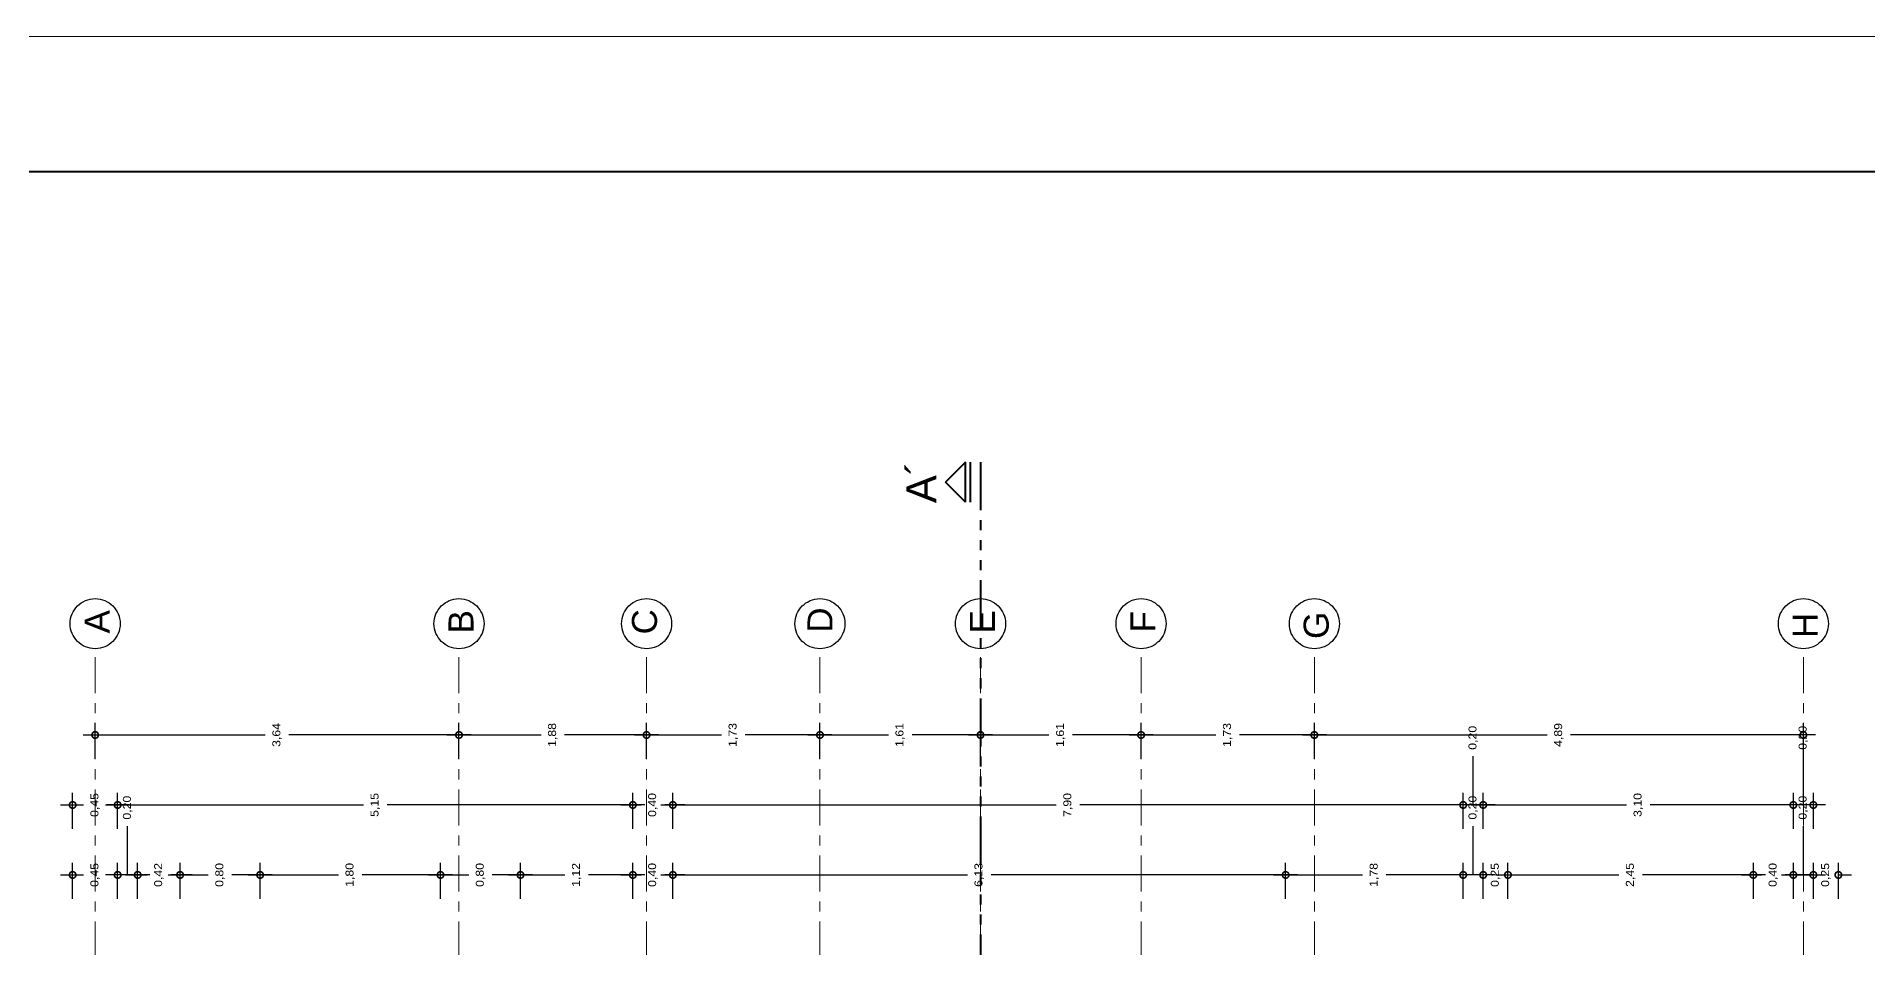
# Model space of a CAD drawing. Header units: millimetres. Extents: x -1459 to -1413, y -119 to 301.
# Drawn here: x -1448.59 to -1430.29, y -63.38 to -54.29 of the extents above; entities that cross this region are included whole.
import ezdxf

# ---------------------------------------------------------------- set-up
doc = ezdxf.new("R2010")
doc.units = ezdxf.units.MM
doc.linetypes.add('ACAD_ISO06W100', pattern=[36, 24, -3, 0, -3, 0, -3, 0, -3])
doc.linetypes.add('ACAD_ISO10W100', pattern=[18, 12, -3, 0, -3])
doc.layers.get('0').update_dxf_attribs({"lineweight": 0})
doc.layers.get('Defpoints').update_dxf_attribs({"lineweight": 5})
for name, color, linetype, lineweight in [('CORTE PLUMA 5', 5, 'Continuous', 40), ('COTAS', 190, 'Continuous', 9), ('EJES', 2, 'ACAD_ISO10W100', 13), ('ROTULO', 7, 'Continuous', 5)]:
    doc.layers.add(name, color=color, linetype=linetype, lineweight=lineweight)
doc.styles.add('ARIAL DERECHO', font='arial.ttf', dxfattribs={"width": 1.1})
doc.styles.add('arial normal', font='arial.ttf', dxfattribs={"height": 0.25})
doc.dimstyles.new('COTAS 50 OK', dxfattribs={"dimtxt": 0.08, "dimasz": 0.13, "dimexe": 0.12, "dimexo": 0.2, "dimgap": 0.07, "dimtad": 0, "dimtih": 1, "dimtoh": 1, "dimzin": 0, "dimtxsty": 'ARIAL DERECHO', "dimblk": 'DOTSMALL', "dimcen": 0.15, "dimdle": 0.12, "dimadec": 0, "dimazin": 0, "dimtfac": 1, "dimtmove": 1, "dimatfit": 3, "dimfxl": 1, "dimtzin": 0, "dimarcsym": 0})

# ---------------------------------------------------------------- blocks, each defined once
blk = doc.blocks.new('_DotSmall')
at = {"color": 0, "linetype": 'ByBlock', "const_width": 0.5}
blk.add_lwpolyline([(-0.0625, 0, 1), (0.0625, 0, 1)], format="xyb", close=True, dxfattribs=at)
blk = doc.blocks.new('*D15')
at = {"layer": 'COTAS', "color": 0, "lineweight": -2}
for p, q in [((-1448.228, -62.9), (-1448.228, -62.54)), ((-1447.778, -62.9), (-1447.778, -62.54)), ((-1448.348, -62.66), (-1448.121, -62.66)), ((-1447.658, -62.66), (-1447.885, -62.66))]:
    blk.add_line(p, q, dxfattribs=at)
at = {"layer": 'Defpoints', "color": 0}
for p in [(-1447.778, -62.66), (-1448.228, -63.1), (-1447.778, -63.1)]:
    blk.add_point(p, dxfattribs=at)
at = {"layer": 'COTAS', "color": 0, "lineweight": -2, "xscale": 0.13, "yscale": 0.13, "zscale": 0.13, "rotation": 180}
blk.add_blockref('_DotSmall', (-1448.228, -62.66), dxfattribs=at)
at = {"layer": 'COTAS', "color": 0, "lineweight": -2, "xscale": 0.13, "yscale": 0.13, "zscale": 0.13}
blk.add_blockref('_DotSmall', (-1447.778, -62.66), dxfattribs=at)
at = {"layer": 'COTAS', "color": 0, "insert": (-1448.003, -62.66), "char_height": 0.08, "attachment_point": 5, "rotation": 90, "style": 'ARIAL DERECHO'}
blk.add_mtext('0,45', dxfattribs=at)
blk = doc.blocks.new('*D16')
at = {"layer": 'COTAS', "color": 0, "lineweight": -2}
for p, q in [((-1447.678, -62.313), (-1447.678, -62.173)), ((-1447.678, -62.66), (-1447.678, -62.313)), ((-1447.778, -62.9), (-1447.778, -62.54)), ((-1447.578, -62.9), (-1447.578, -62.54)), ((-1447.458, -62.66), (-1447.898, -62.66))]:
    blk.add_line(p, q, dxfattribs=at)
at = {"layer": 'Defpoints', "color": 0}
for p in [(-1447.778, -62.66), (-1447.778, -63.1), (-1447.578, -63.1)]:
    blk.add_point(p, dxfattribs=at)
at = {"layer": 'COTAS', "color": 0, "lineweight": -2, "xscale": 0.13, "yscale": 0.13, "zscale": 0.13, "rotation": 180}
blk.add_blockref('_DotSmall', (-1447.778, -62.66), dxfattribs=at)
at = {"layer": 'COTAS', "color": 0, "lineweight": -2, "xscale": 0.13, "yscale": 0.13, "zscale": 0.13}
blk.add_blockref('_DotSmall', (-1447.578, -62.66), dxfattribs=at)
at = {"layer": 'COTAS', "color": 0, "insert": (-1447.678, -61.988), "char_height": 0.08, "attachment_point": 5, "rotation": 90, "style": 'ARIAL DERECHO'}
blk.add_mtext('0,20', dxfattribs=at)
blk = doc.blocks.new('*D17')
at = {"layer": 'COTAS', "color": 0, "lineweight": -2}
for p, q in [((-1447.578, -62.9), (-1447.578, -62.54)), ((-1447.154, -62.9), (-1447.154, -62.54)), ((-1447.698, -62.66), (-1447.484, -62.66)), ((-1447.034, -62.66), (-1447.248, -62.66))]:
    blk.add_line(p, q, dxfattribs=at)
at = {"layer": 'Defpoints', "color": 0}
for p in [(-1447.578, -62.66), (-1447.578, -63.1), (-1447.154, -63.1)]:
    blk.add_point(p, dxfattribs=at)
at = {"layer": 'COTAS', "color": 0, "lineweight": -2, "xscale": 0.13, "yscale": 0.13, "zscale": 0.13, "rotation": 180}
blk.add_blockref('_DotSmall', (-1447.578, -62.66), dxfattribs=at)
at = {"layer": 'COTAS', "color": 0, "lineweight": -2, "xscale": 0.13, "yscale": 0.13, "zscale": 0.13}
blk.add_blockref('_DotSmall', (-1447.154, -62.66), dxfattribs=at)
at = {"layer": 'COTAS', "color": 0, "insert": (-1447.366, -62.66), "char_height": 0.08, "attachment_point": 5, "rotation": 90, "style": 'ARIAL DERECHO'}
blk.add_mtext('0,42', dxfattribs=at)
blk = doc.blocks.new('*D18')
at = {"layer": 'COTAS', "color": 0, "lineweight": -2}
for p, q in [((-1447.154, -62.9), (-1447.154, -62.54)), ((-1446.354, -62.9), (-1446.354, -62.54)), ((-1447.274, -62.66), (-1446.872, -62.66)), ((-1446.234, -62.66), (-1446.636, -62.66))]:
    blk.add_line(p, q, dxfattribs=at)
at = {"layer": 'Defpoints', "color": 0}
for p in [(-1447.154, -62.66), (-1447.154, -63.1), (-1446.354, -63.1)]:
    blk.add_point(p, dxfattribs=at)
at = {"layer": 'COTAS', "color": 0, "lineweight": -2, "xscale": 0.13, "yscale": 0.13, "zscale": 0.13, "rotation": 180}
blk.add_blockref('_DotSmall', (-1447.154, -62.66), dxfattribs=at)
at = {"layer": 'COTAS', "color": 0, "lineweight": -2, "xscale": 0.13, "yscale": 0.13, "zscale": 0.13}
blk.add_blockref('_DotSmall', (-1446.354, -62.66), dxfattribs=at)
at = {"layer": 'COTAS', "color": 0, "insert": (-1446.754, -62.66), "char_height": 0.08, "attachment_point": 5, "rotation": 90, "style": 'ARIAL DERECHO'}
blk.add_mtext('0,80', dxfattribs=at)
blk = doc.blocks.new('*D19')
at = {"layer": 'COTAS', "color": 0, "lineweight": -2}
for p, q in [((-1446.354, -62.9), (-1446.354, -62.54)), ((-1444.551, -62.9), (-1444.551, -62.54)), ((-1446.474, -62.66), (-1445.571, -62.66)), ((-1444.431, -62.66), (-1445.335, -62.66))]:
    blk.add_line(p, q, dxfattribs=at)
at = {"layer": 'Defpoints', "color": 0}
for p in [(-1446.354, -62.66), (-1446.354, -63.1), (-1444.551, -63.1)]:
    blk.add_point(p, dxfattribs=at)
at = {"layer": 'COTAS', "color": 0, "lineweight": -2, "xscale": 0.13, "yscale": 0.13, "zscale": 0.13, "rotation": 180}
blk.add_blockref('_DotSmall', (-1446.354, -62.66), dxfattribs=at)
at = {"layer": 'COTAS', "color": 0, "lineweight": -2, "xscale": 0.13, "yscale": 0.13, "zscale": 0.13}
blk.add_blockref('_DotSmall', (-1444.551, -62.66), dxfattribs=at)
at = {"layer": 'COTAS', "color": 0, "insert": (-1445.453, -62.66), "char_height": 0.08, "attachment_point": 5, "rotation": 90, "style": 'ARIAL DERECHO'}
blk.add_mtext('1,80', dxfattribs=at)
blk = doc.blocks.new('*D20')
at = {"layer": 'COTAS', "color": 0, "lineweight": -2}
for p, q in [((-1444.551, -62.9), (-1444.551, -62.54)), ((-1443.751, -62.9), (-1443.751, -62.54)), ((-1444.671, -62.66), (-1444.269, -62.66)), ((-1443.631, -62.66), (-1444.033, -62.66))]:
    blk.add_line(p, q, dxfattribs=at)
at = {"layer": 'Defpoints', "color": 0}
for p in [(-1444.551, -62.66), (-1444.551, -63.1), (-1443.751, -63.1)]:
    blk.add_point(p, dxfattribs=at)
at = {"layer": 'COTAS', "color": 0, "lineweight": -2, "xscale": 0.13, "yscale": 0.13, "zscale": 0.13, "rotation": 180}
blk.add_blockref('_DotSmall', (-1444.551, -62.66), dxfattribs=at)
at = {"layer": 'COTAS', "color": 0, "lineweight": -2, "xscale": 0.13, "yscale": 0.13, "zscale": 0.13}
blk.add_blockref('_DotSmall', (-1443.751, -62.66), dxfattribs=at)
at = {"layer": 'COTAS', "color": 0, "insert": (-1444.151, -62.66), "char_height": 0.08, "attachment_point": 5, "rotation": 90, "style": 'ARIAL DERECHO'}
blk.add_mtext('0,80', dxfattribs=at)
blk = doc.blocks.new('*D21')
at = {"layer": 'COTAS', "color": 0, "lineweight": -2}
for p, q in [((-1442.628, -62.9), (-1442.628, -62.54)), ((-1442.228, -62.9), (-1442.228, -62.54)), ((-1442.748, -62.66), (-1442.546, -62.66)), ((-1442.108, -62.66), (-1442.31, -62.66))]:
    blk.add_line(p, q, dxfattribs=at)
at = {"layer": 'Defpoints', "color": 0}
for p in [(-1442.228, -62.66), (-1442.628, -63.1), (-1442.228, -63.1)]:
    blk.add_point(p, dxfattribs=at)
at = {"layer": 'COTAS', "color": 0, "lineweight": -2, "xscale": 0.13, "yscale": 0.13, "zscale": 0.13, "rotation": 180}
blk.add_blockref('_DotSmall', (-1442.628, -62.66), dxfattribs=at)
at = {"layer": 'COTAS', "color": 0, "lineweight": -2, "xscale": 0.13, "yscale": 0.13, "zscale": 0.13}
blk.add_blockref('_DotSmall', (-1442.228, -62.66), dxfattribs=at)
at = {"layer": 'COTAS', "color": 0, "insert": (-1442.428, -62.66), "char_height": 0.08, "attachment_point": 5, "rotation": 90, "style": 'ARIAL DERECHO'}
blk.add_mtext('0,40', dxfattribs=at)
blk = doc.blocks.new('*D22')
at = {"layer": 'COTAS', "color": 0, "lineweight": -2}
for p, q in [((-1442.228, -62.9), (-1442.228, -62.54)), ((-1436.103, -62.9), (-1436.103, -62.54)), ((-1442.348, -62.66), (-1439.284, -62.66)), ((-1435.983, -62.66), (-1439.048, -62.66))]:
    blk.add_line(p, q, dxfattribs=at)
at = {"layer": 'Defpoints', "color": 0}
for p in [(-1442.228, -62.66), (-1442.228, -63.1), (-1436.103, -63.1)]:
    blk.add_point(p, dxfattribs=at)
at = {"layer": 'COTAS', "color": 0, "lineweight": -2, "xscale": 0.13, "yscale": 0.13, "zscale": 0.13, "rotation": 180}
blk.add_blockref('_DotSmall', (-1442.228, -62.66), dxfattribs=at)
at = {"layer": 'COTAS', "color": 0, "lineweight": -2, "xscale": 0.13, "yscale": 0.13, "zscale": 0.13}
blk.add_blockref('_DotSmall', (-1436.103, -62.66), dxfattribs=at)
at = {"layer": 'COTAS', "color": 0, "insert": (-1439.166, -62.66), "char_height": 0.08, "attachment_point": 5, "rotation": 90, "style": 'ARIAL DERECHO'}
blk.add_mtext('6,13', dxfattribs=at)
blk = doc.blocks.new('*D23')
at = {"layer": 'COTAS', "color": 0, "lineweight": -2}
for p, q in [((-1443.751, -62.9), (-1443.751, -62.54)), ((-1442.628, -62.9), (-1442.628, -62.54)), ((-1443.871, -62.66), (-1443.307, -62.66)), ((-1442.508, -62.66), (-1443.071, -62.66))]:
    blk.add_line(p, q, dxfattribs=at)
at = {"layer": 'Defpoints', "color": 0}
for p in [(-1443.751, -62.66), (-1443.751, -63.1), (-1442.628, -63.1)]:
    blk.add_point(p, dxfattribs=at)
at = {"layer": 'COTAS', "color": 0, "lineweight": -2, "xscale": 0.13, "yscale": 0.13, "zscale": 0.13, "rotation": 180}
blk.add_blockref('_DotSmall', (-1443.751, -62.66), dxfattribs=at)
at = {"layer": 'COTAS', "color": 0, "lineweight": -2, "xscale": 0.13, "yscale": 0.13, "zscale": 0.13}
blk.add_blockref('_DotSmall', (-1442.628, -62.66), dxfattribs=at)
at = {"layer": 'COTAS', "color": 0, "insert": (-1443.189, -62.66), "char_height": 0.08, "attachment_point": 5, "rotation": 90, "style": 'ARIAL DERECHO'}
blk.add_mtext('1,12', dxfattribs=at)
blk = doc.blocks.new('*D24')
at = {"layer": 'COTAS', "color": 0, "lineweight": -2}
for p, q in [((-1434.228, -62.313), (-1434.228, -62.173)), ((-1434.228, -62.66), (-1434.228, -62.313)), ((-1434.328, -62.9), (-1434.328, -62.54)), ((-1434.128, -62.9), (-1434.128, -62.54)), ((-1434.008, -62.66), (-1434.448, -62.66))]:
    blk.add_line(p, q, dxfattribs=at)
at = {"layer": 'Defpoints', "color": 0}
for p in [(-1434.328, -62.66), (-1434.328, -63.1), (-1434.128, -63.1)]:
    blk.add_point(p, dxfattribs=at)
at = {"layer": 'COTAS', "color": 0, "lineweight": -2, "xscale": 0.13, "yscale": 0.13, "zscale": 0.13, "rotation": 180}
blk.add_blockref('_DotSmall', (-1434.328, -62.66), dxfattribs=at)
at = {"layer": 'COTAS', "color": 0, "lineweight": -2, "xscale": 0.13, "yscale": 0.13, "zscale": 0.13}
blk.add_blockref('_DotSmall', (-1434.128, -62.66), dxfattribs=at)
at = {"layer": 'COTAS', "color": 0, "insert": (-1434.228, -61.988), "char_height": 0.08, "attachment_point": 5, "rotation": 90, "style": 'ARIAL DERECHO'}
blk.add_mtext('0,20', dxfattribs=at)
blk = doc.blocks.new('*D25')
at = {"layer": 'COTAS', "color": 0, "lineweight": -2}
for p, q in [((-1436.103, -62.9), (-1436.103, -62.54)), ((-1434.328, -62.9), (-1434.328, -62.54)), ((-1436.223, -62.66), (-1435.334, -62.66)), ((-1434.208, -62.66), (-1435.097, -62.66))]:
    blk.add_line(p, q, dxfattribs=at)
at = {"layer": 'Defpoints', "color": 0}
for p in [(-1436.103, -62.66), (-1436.103, -63.1), (-1434.328, -63.1)]:
    blk.add_point(p, dxfattribs=at)
at = {"layer": 'COTAS', "color": 0, "lineweight": -2, "xscale": 0.13, "yscale": 0.13, "zscale": 0.13, "rotation": 180}
blk.add_blockref('_DotSmall', (-1436.103, -62.66), dxfattribs=at)
at = {"layer": 'COTAS', "color": 0, "lineweight": -2, "xscale": 0.13, "yscale": 0.13, "zscale": 0.13}
blk.add_blockref('_DotSmall', (-1434.328, -62.66), dxfattribs=at)
at = {"layer": 'COTAS', "color": 0, "insert": (-1435.216, -62.66), "char_height": 0.08, "attachment_point": 5, "rotation": 90, "style": 'ARIAL DERECHO'}
blk.add_mtext('1,78', dxfattribs=at)
blk = doc.blocks.new('*D26')
at = {"layer": 'COTAS', "color": 0, "lineweight": -2}
for p, q in [((-1448.228, -62.2), (-1448.228, -61.841)), ((-1447.778, -62.2), (-1447.778, -61.841)), ((-1448.348, -61.961), (-1448.121, -61.961)), ((-1447.658, -61.961), (-1447.885, -61.961))]:
    blk.add_line(p, q, dxfattribs=at)
at = {"layer": 'Defpoints', "color": 0}
for p in [(-1448.228, -61.961), (-1448.228, -62.4), (-1447.778, -62.4)]:
    blk.add_point(p, dxfattribs=at)
at = {"layer": 'COTAS', "color": 0, "lineweight": -2, "xscale": 0.13, "yscale": 0.13, "zscale": 0.13, "rotation": 180}
blk.add_blockref('_DotSmall', (-1448.228, -61.961), dxfattribs=at)
at = {"layer": 'COTAS', "color": 0, "lineweight": -2, "xscale": 0.13, "yscale": 0.13, "zscale": 0.13}
blk.add_blockref('_DotSmall', (-1447.778, -61.961), dxfattribs=at)
at = {"layer": 'COTAS', "color": 0, "insert": (-1448.003, -61.961), "char_height": 0.08, "attachment_point": 5, "rotation": 90, "style": 'ARIAL DERECHO'}
blk.add_mtext('0,45', dxfattribs=at)
blk = doc.blocks.new('*D27')
at = {"layer": 'COTAS', "color": 0, "lineweight": -2}
for p, q in [((-1442.628, -62.2), (-1442.628, -61.841)), ((-1442.228, -62.2), (-1442.228, -61.841)), ((-1442.748, -61.961), (-1442.546, -61.961)), ((-1442.108, -61.961), (-1442.31, -61.961))]:
    blk.add_line(p, q, dxfattribs=at)
at = {"layer": 'Defpoints', "color": 0}
for p in [(-1442.628, -61.961), (-1442.628, -62.4), (-1442.228, -62.4)]:
    blk.add_point(p, dxfattribs=at)
at = {"layer": 'COTAS', "color": 0, "lineweight": -2, "xscale": 0.13, "yscale": 0.13, "zscale": 0.13, "rotation": 180}
blk.add_blockref('_DotSmall', (-1442.628, -61.961), dxfattribs=at)
at = {"layer": 'COTAS', "color": 0, "lineweight": -2, "xscale": 0.13, "yscale": 0.13, "zscale": 0.13}
blk.add_blockref('_DotSmall', (-1442.228, -61.961), dxfattribs=at)
at = {"layer": 'COTAS', "color": 0, "insert": (-1442.428, -61.961), "char_height": 0.08, "attachment_point": 5, "rotation": 90, "style": 'ARIAL DERECHO'}
blk.add_mtext('0,40', dxfattribs=at)
blk = doc.blocks.new('*D28')
at = {"layer": 'COTAS', "color": 0, "lineweight": -2}
for p, q in [((-1434.228, -61.614), (-1434.228, -61.474)), ((-1434.228, -61.961), (-1434.228, -61.614)), ((-1434.328, -62.2), (-1434.328, -61.841)), ((-1434.128, -62.2), (-1434.128, -61.841)), ((-1434.008, -61.961), (-1434.448, -61.961))]:
    blk.add_line(p, q, dxfattribs=at)
at = {"layer": 'Defpoints', "color": 0}
for p in [(-1434.328, -61.961), (-1434.328, -62.4), (-1434.128, -62.4)]:
    blk.add_point(p, dxfattribs=at)
at = {"layer": 'COTAS', "color": 0, "lineweight": -2, "xscale": 0.13, "yscale": 0.13, "zscale": 0.13, "rotation": 180}
blk.add_blockref('_DotSmall', (-1434.328, -61.961), dxfattribs=at)
at = {"layer": 'COTAS', "color": 0, "lineweight": -2, "xscale": 0.13, "yscale": 0.13, "zscale": 0.13}
blk.add_blockref('_DotSmall', (-1434.128, -61.961), dxfattribs=at)
at = {"layer": 'COTAS', "color": 0, "insert": (-1434.228, -61.29), "char_height": 0.08, "attachment_point": 5, "rotation": 90, "style": 'ARIAL DERECHO'}
blk.add_mtext('0,20', dxfattribs=at)
blk = doc.blocks.new('*D29')
at = {"layer": 'COTAS', "color": 0, "lineweight": -2}
for p, q in [((-1447.778, -62.2), (-1447.778, -61.841)), ((-1442.628, -62.2), (-1442.628, -61.841)), ((-1447.898, -61.961), (-1445.321, -61.961)), ((-1442.508, -61.961), (-1445.085, -61.961))]:
    blk.add_line(p, q, dxfattribs=at)
at = {"layer": 'Defpoints', "color": 0}
for p in [(-1447.778, -61.961), (-1447.778, -62.4), (-1442.628, -62.4)]:
    blk.add_point(p, dxfattribs=at)
at = {"layer": 'COTAS', "color": 0, "lineweight": -2, "xscale": 0.13, "yscale": 0.13, "zscale": 0.13, "rotation": 180}
blk.add_blockref('_DotSmall', (-1447.778, -61.961), dxfattribs=at)
at = {"layer": 'COTAS', "color": 0, "lineweight": -2, "xscale": 0.13, "yscale": 0.13, "zscale": 0.13}
blk.add_blockref('_DotSmall', (-1442.628, -61.961), dxfattribs=at)
at = {"layer": 'COTAS', "color": 0, "insert": (-1445.203, -61.961), "char_height": 0.08, "attachment_point": 5, "rotation": 90, "style": 'ARIAL DERECHO'}
blk.add_mtext('5,15', dxfattribs=at)
blk = doc.blocks.new('*D30')
at = {"layer": 'COTAS', "color": 0, "lineweight": -2}
for p, q in [((-1442.228, -62.2), (-1442.228, -61.841)), ((-1434.328, -62.2), (-1434.328, -61.841)), ((-1442.348, -61.961), (-1438.396, -61.961)), ((-1434.208, -61.961), (-1438.16, -61.961))]:
    blk.add_line(p, q, dxfattribs=at)
at = {"layer": 'Defpoints', "color": 0}
for p in [(-1442.228, -61.961), (-1442.228, -62.4), (-1434.328, -62.4)]:
    blk.add_point(p, dxfattribs=at)
at = {"layer": 'COTAS', "color": 0, "lineweight": -2, "xscale": 0.13, "yscale": 0.13, "zscale": 0.13, "rotation": 180}
blk.add_blockref('_DotSmall', (-1442.228, -61.961), dxfattribs=at)
at = {"layer": 'COTAS', "color": 0, "lineweight": -2, "xscale": 0.13, "yscale": 0.13, "zscale": 0.13}
blk.add_blockref('_DotSmall', (-1434.328, -61.961), dxfattribs=at)
at = {"layer": 'COTAS', "color": 0, "insert": (-1438.278, -61.961), "char_height": 0.08, "attachment_point": 5, "rotation": 90, "style": 'ARIAL DERECHO'}
blk.add_mtext('7,90', dxfattribs=at)
blk = doc.blocks.new('*D31')
at = {"layer": 'COTAS', "color": 0, "lineweight": -2}
for p, q in [((-1448.123, -61.262), (-1446.302, -61.262)), ((-1448.003, -61.5), (-1448.003, -61.142)), ((-1444.246, -61.262), (-1446.066, -61.262)), ((-1444.366, -61.5), (-1444.366, -61.142))]:
    blk.add_line(p, q, dxfattribs=at)
at = {"layer": 'Defpoints', "color": 0}
for p in [(-1444.366, -61.262), (-1448.003, -61.7), (-1444.366, -61.7)]:
    blk.add_point(p, dxfattribs=at)
at = {"layer": 'COTAS', "color": 0, "lineweight": -2, "xscale": 0.13, "yscale": 0.13, "zscale": 0.13, "rotation": 180}
blk.add_blockref('_DotSmall', (-1448.003, -61.262), dxfattribs=at)
at = {"layer": 'COTAS', "color": 0, "lineweight": -2, "xscale": 0.13, "yscale": 0.13, "zscale": 0.13}
blk.add_blockref('_DotSmall', (-1444.366, -61.262), dxfattribs=at)
at = {"layer": 'COTAS', "color": 0, "insert": (-1446.184, -61.262), "char_height": 0.08, "attachment_point": 5, "rotation": 90, "style": 'ARIAL DERECHO'}
blk.add_mtext('3,64', dxfattribs=at)
blk = doc.blocks.new('*D32')
at = {"layer": 'COTAS', "color": 0, "lineweight": -2}
for p, q in [((-1444.486, -61.262), (-1443.546, -61.262)), ((-1444.366, -61.5), (-1444.366, -61.142)), ((-1442.371, -61.262), (-1443.31, -61.262)), ((-1442.491, -61.5), (-1442.491, -61.142))]:
    blk.add_line(p, q, dxfattribs=at)
at = {"layer": 'Defpoints', "color": 0}
for p in [(-1444.366, -61.262), (-1444.366, -61.7), (-1442.491, -61.7)]:
    blk.add_point(p, dxfattribs=at)
at = {"layer": 'COTAS', "color": 0, "lineweight": -2, "xscale": 0.13, "yscale": 0.13, "zscale": 0.13, "rotation": 180}
blk.add_blockref('_DotSmall', (-1444.366, -61.262), dxfattribs=at)
at = {"layer": 'COTAS', "color": 0, "lineweight": -2, "xscale": 0.13, "yscale": 0.13, "zscale": 0.13}
blk.add_blockref('_DotSmall', (-1442.491, -61.262), dxfattribs=at)
at = {"layer": 'COTAS', "color": 0, "insert": (-1443.428, -61.262), "char_height": 0.08, "attachment_point": 5, "rotation": 90, "style": 'ARIAL DERECHO'}
blk.add_mtext('1,88', dxfattribs=at)
blk = doc.blocks.new('*D33')
at = {"layer": 'COTAS', "color": 0, "lineweight": -2}
for p, q in [((-1442.611, -61.262), (-1441.742, -61.262)), ((-1442.491, -61.5), (-1442.491, -61.142)), ((-1440.638, -61.262), (-1441.506, -61.262)), ((-1440.758, -61.5), (-1440.758, -61.142))]:
    blk.add_line(p, q, dxfattribs=at)
at = {"layer": 'Defpoints', "color": 0}
for p in [(-1442.491, -61.262), (-1442.491, -61.7), (-1440.758, -61.7)]:
    blk.add_point(p, dxfattribs=at)
at = {"layer": 'COTAS', "color": 0, "lineweight": -2, "xscale": 0.13, "yscale": 0.13, "zscale": 0.13, "rotation": 180}
blk.add_blockref('_DotSmall', (-1442.491, -61.262), dxfattribs=at)
at = {"layer": 'COTAS', "color": 0, "lineweight": -2, "xscale": 0.13, "yscale": 0.13, "zscale": 0.13}
blk.add_blockref('_DotSmall', (-1440.758, -61.262), dxfattribs=at)
at = {"layer": 'COTAS', "color": 0, "insert": (-1441.624, -61.262), "char_height": 0.08, "attachment_point": 5, "rotation": 90, "style": 'ARIAL DERECHO'}
blk.add_mtext('1,73', dxfattribs=at)
blk = doc.blocks.new('*D34')
at = {"layer": 'COTAS', "color": 0, "lineweight": -2}
for p, q in [((-1440.878, -61.262), (-1440.074, -61.262)), ((-1440.758, -61.5), (-1440.758, -61.142)), ((-1439.033, -61.262), (-1439.837, -61.262)), ((-1439.153, -61.5), (-1439.153, -61.142))]:
    blk.add_line(p, q, dxfattribs=at)
at = {"layer": 'Defpoints', "color": 0}
for p in [(-1440.758, -61.262), (-1440.758, -61.7), (-1439.153, -61.7)]:
    blk.add_point(p, dxfattribs=at)
at = {"layer": 'COTAS', "color": 0, "lineweight": -2, "xscale": 0.13, "yscale": 0.13, "zscale": 0.13, "rotation": 180}
blk.add_blockref('_DotSmall', (-1440.758, -61.262), dxfattribs=at)
at = {"layer": 'COTAS', "color": 0, "lineweight": -2, "xscale": 0.13, "yscale": 0.13, "zscale": 0.13}
blk.add_blockref('_DotSmall', (-1439.153, -61.262), dxfattribs=at)
at = {"layer": 'COTAS', "color": 0, "insert": (-1439.956, -61.262), "char_height": 0.08, "attachment_point": 5, "rotation": 90, "style": 'ARIAL DERECHO'}
blk.add_mtext('1,61', dxfattribs=at)
blk = doc.blocks.new('*D35')
at = {"layer": 'COTAS', "color": 0, "lineweight": -2}
for p, q in [((-1439.273, -61.262), (-1438.469, -61.262)), ((-1439.153, -61.5), (-1439.153, -61.142)), ((-1437.428, -61.262), (-1438.232, -61.262)), ((-1437.548, -61.5), (-1437.548, -61.142))]:
    blk.add_line(p, q, dxfattribs=at)
at = {"layer": 'Defpoints', "color": 0}
for p in [(-1439.153, -61.262), (-1439.153, -61.7), (-1437.548, -61.7)]:
    blk.add_point(p, dxfattribs=at)
at = {"layer": 'COTAS', "color": 0, "lineweight": -2, "xscale": 0.13, "yscale": 0.13, "zscale": 0.13, "rotation": 180}
blk.add_blockref('_DotSmall', (-1439.153, -61.262), dxfattribs=at)
at = {"layer": 'COTAS', "color": 0, "lineweight": -2, "xscale": 0.13, "yscale": 0.13, "zscale": 0.13}
blk.add_blockref('_DotSmall', (-1437.548, -61.262), dxfattribs=at)
at = {"layer": 'COTAS', "color": 0, "insert": (-1438.351, -61.262), "char_height": 0.08, "attachment_point": 5, "rotation": 90, "style": 'ARIAL DERECHO'}
blk.add_mtext('1,61', dxfattribs=at)
blk = doc.blocks.new('*D36')
at = {"layer": 'COTAS', "color": 0, "lineweight": -2}
for p, q in [((-1437.668, -61.262), (-1436.8, -61.262)), ((-1437.548, -61.5), (-1437.548, -61.142)), ((-1435.696, -61.262), (-1436.564, -61.262)), ((-1435.816, -61.5), (-1435.816, -61.142))]:
    blk.add_line(p, q, dxfattribs=at)
at = {"layer": 'Defpoints', "color": 0}
for p in [(-1437.548, -61.262), (-1437.548, -61.7), (-1435.816, -61.7)]:
    blk.add_point(p, dxfattribs=at)
at = {"layer": 'COTAS', "color": 0, "lineweight": -2, "xscale": 0.13, "yscale": 0.13, "zscale": 0.13, "rotation": 180}
blk.add_blockref('_DotSmall', (-1437.548, -61.262), dxfattribs=at)
at = {"layer": 'COTAS', "color": 0, "lineweight": -2, "xscale": 0.13, "yscale": 0.13, "zscale": 0.13}
blk.add_blockref('_DotSmall', (-1435.816, -61.262), dxfattribs=at)
at = {"layer": 'COTAS', "color": 0, "insert": (-1436.682, -61.262), "char_height": 0.08, "attachment_point": 5, "rotation": 90, "style": 'ARIAL DERECHO'}
blk.add_mtext('1,73', dxfattribs=at)
blk = doc.blocks.new('*D37')
at = {"layer": 'COTAS', "color": 0, "lineweight": -2}
for p, q in [((-1435.936, -61.262), (-1433.49, -61.262)), ((-1435.816, -61.5), (-1435.816, -61.142)), ((-1430.808, -61.262), (-1433.254, -61.262)), ((-1430.928, -61.5), (-1430.928, -61.142))]:
    blk.add_line(p, q, dxfattribs=at)
at = {"layer": 'Defpoints', "color": 0}
for p in [(-1435.816, -61.262), (-1435.816, -61.7), (-1430.928, -61.7)]:
    blk.add_point(p, dxfattribs=at)
at = {"layer": 'COTAS', "color": 0, "lineweight": -2, "xscale": 0.13, "yscale": 0.13, "zscale": 0.13, "rotation": 180}
blk.add_blockref('_DotSmall', (-1435.816, -61.262), dxfattribs=at)
at = {"layer": 'COTAS', "color": 0, "lineweight": -2, "xscale": 0.13, "yscale": 0.13, "zscale": 0.13}
blk.add_blockref('_DotSmall', (-1430.928, -61.262), dxfattribs=at)
at = {"layer": 'COTAS', "color": 0, "insert": (-1433.372, -61.262), "char_height": 0.08, "attachment_point": 5, "rotation": 90, "style": 'ARIAL DERECHO'}
blk.add_mtext('4,89', dxfattribs=at)
blk = doc.blocks.new('*D491')
at = {"layer": 'COTAS', "color": 0, "lineweight": -2}
for p, q in [((-1430.928, -62.313), (-1430.928, -62.173)), ((-1430.928, -62.66), (-1430.928, -62.313)), ((-1431.028, -62.9), (-1431.028, -62.54)), ((-1430.828, -62.9), (-1430.828, -62.54)), ((-1431.148, -62.66), (-1430.708, -62.66))]:
    blk.add_line(p, q, dxfattribs=at)
at = {"layer": 'Defpoints', "color": 0}
for p in [(-1430.828, -62.66), (-1431.028, -63.1), (-1430.828, -63.1)]:
    blk.add_point(p, dxfattribs=at)
at = {"layer": 'COTAS', "color": 0, "lineweight": -2, "xscale": 0.13, "yscale": 0.13, "zscale": 0.13, "rotation": 180}
blk.add_blockref('_DotSmall', (-1431.028, -62.66), dxfattribs=at)
at = {"layer": 'COTAS', "color": 0, "lineweight": -2, "xscale": 0.13, "yscale": 0.13, "zscale": 0.13}
blk.add_blockref('_DotSmall', (-1430.828, -62.66), dxfattribs=at)
at = {"layer": 'COTAS', "color": 0, "insert": (-1430.928, -61.988), "char_height": 0.08, "attachment_point": 5, "rotation": 90, "style": 'ARIAL DERECHO'}
blk.add_mtext('0,20', dxfattribs=at)
blk = doc.blocks.new('*D492')
at = {"layer": 'COTAS', "color": 0, "lineweight": -2}
for p, q in [((-1430.928, -61.614), (-1430.928, -61.474)), ((-1430.928, -61.961), (-1430.928, -61.614)), ((-1431.028, -62.2), (-1431.028, -61.841)), ((-1430.828, -62.2), (-1430.828, -61.841)), ((-1430.708, -61.961), (-1431.148, -61.961))]:
    blk.add_line(p, q, dxfattribs=at)
at = {"layer": 'Defpoints', "color": 0}
for p in [(-1431.028, -61.961), (-1431.028, -62.4), (-1430.828, -62.4)]:
    blk.add_point(p, dxfattribs=at)
at = {"layer": 'COTAS', "color": 0, "lineweight": -2, "xscale": 0.13, "yscale": 0.13, "zscale": 0.13, "rotation": 180}
blk.add_blockref('_DotSmall', (-1431.028, -61.961), dxfattribs=at)
at = {"layer": 'COTAS', "color": 0, "lineweight": -2, "xscale": 0.13, "yscale": 0.13, "zscale": 0.13}
blk.add_blockref('_DotSmall', (-1430.828, -61.961), dxfattribs=at)
at = {"layer": 'COTAS', "color": 0, "insert": (-1430.928, -61.29), "char_height": 0.08, "attachment_point": 5, "rotation": 90, "style": 'ARIAL DERECHO'}
blk.add_mtext('0,20', dxfattribs=at)
blk = doc.blocks.new('*D493')
at = {"layer": 'COTAS', "color": 0, "lineweight": -2}
for p, q in [((-1434.128, -62.2), (-1434.128, -61.841)), ((-1431.028, -62.2), (-1431.028, -61.841)), ((-1434.248, -61.961), (-1432.696, -61.961)), ((-1430.908, -61.961), (-1432.46, -61.961))]:
    blk.add_line(p, q, dxfattribs=at)
at = {"layer": 'Defpoints', "color": 0}
for p in [(-1431.028, -61.961), (-1434.128, -62.4), (-1431.028, -62.4)]:
    blk.add_point(p, dxfattribs=at)
at = {"layer": 'COTAS', "color": 0, "lineweight": -2, "xscale": 0.13, "yscale": 0.13, "zscale": 0.13, "rotation": 180}
blk.add_blockref('_DotSmall', (-1434.128, -61.961), dxfattribs=at)
at = {"layer": 'COTAS', "color": 0, "lineweight": -2, "xscale": 0.13, "yscale": 0.13, "zscale": 0.13}
blk.add_blockref('_DotSmall', (-1431.028, -61.961), dxfattribs=at)
at = {"layer": 'COTAS', "color": 0, "insert": (-1432.578, -61.961), "char_height": 0.08, "attachment_point": 5, "rotation": 90, "style": 'ARIAL DERECHO'}
blk.add_mtext('3,10', dxfattribs=at)
blk = doc.blocks.new('*D494')
at = {"layer": 'COTAS', "color": 0, "lineweight": -2}
for p, q in [((-1430.828, -62.9), (-1430.828, -62.54)), ((-1430.578, -62.9), (-1430.578, -62.54)), ((-1430.828, -62.66), (-1430.958, -62.66)), ((-1430.828, -62.66), (-1430.821, -62.66)), ((-1430.578, -62.66), (-1430.585, -62.66)), ((-1430.578, -62.66), (-1430.448, -62.66))]:
    blk.add_line(p, q, dxfattribs=at)
at = {"layer": 'Defpoints', "color": 0}
for p in [(-1430.578, -62.66), (-1430.828, -63.1), (-1430.578, -63.1)]:
    blk.add_point(p, dxfattribs=at)
at = {"layer": 'COTAS', "color": 0, "lineweight": -2, "xscale": 0.13, "yscale": 0.13, "zscale": 0.13}
blk.add_blockref('_DotSmall', (-1430.828, -62.66), dxfattribs=at)
at = {"layer": 'COTAS', "color": 0, "lineweight": -2, "xscale": 0.13, "yscale": 0.13, "zscale": 0.13, "rotation": 180}
blk.add_blockref('_DotSmall', (-1430.578, -62.66), dxfattribs=at)
at = {"layer": 'COTAS', "color": 0, "insert": (-1430.703, -62.66), "char_height": 0.08, "attachment_point": 5, "rotation": 90, "style": 'ARIAL DERECHO'}
blk.add_mtext('0,25', dxfattribs=at)
blk = doc.blocks.new('*D495')
at = {"layer": 'COTAS', "color": 0, "lineweight": -2}
for p, q in [((-1434.128, -62.9), (-1434.128, -62.54)), ((-1433.881, -62.9), (-1433.881, -62.54)), ((-1434.128, -62.66), (-1434.258, -62.66)), ((-1434.128, -62.66), (-1434.123, -62.66)), ((-1433.881, -62.66), (-1433.886, -62.66)), ((-1433.881, -62.66), (-1433.751, -62.66))]:
    blk.add_line(p, q, dxfattribs=at)
at = {"layer": 'Defpoints', "color": 0}
for p in [(-1434.128, -62.66), (-1434.128, -63.1), (-1433.881, -63.1)]:
    blk.add_point(p, dxfattribs=at)
at = {"layer": 'COTAS', "color": 0, "lineweight": -2, "xscale": 0.13, "yscale": 0.13, "zscale": 0.13}
blk.add_blockref('_DotSmall', (-1434.128, -62.66), dxfattribs=at)
at = {"layer": 'COTAS', "color": 0, "lineweight": -2, "xscale": 0.13, "yscale": 0.13, "zscale": 0.13, "rotation": 180}
blk.add_blockref('_DotSmall', (-1433.881, -62.66), dxfattribs=at)
at = {"layer": 'COTAS', "color": 0, "insert": (-1434.005, -62.66), "char_height": 0.08, "attachment_point": 5, "rotation": 90, "style": 'ARIAL DERECHO'}
blk.add_mtext('0,25', dxfattribs=at)
blk = doc.blocks.new('*D496')
at = {"layer": 'COTAS', "color": 0, "lineweight": -2}
for p, q in [((-1433.881, -62.9), (-1433.881, -62.54)), ((-1431.428, -62.9), (-1431.428, -62.54)), ((-1434.001, -62.66), (-1432.773, -62.66)), ((-1431.308, -62.66), (-1432.536, -62.66))]:
    blk.add_line(p, q, dxfattribs=at)
at = {"layer": 'Defpoints', "color": 0}
for p in [(-1433.881, -62.66), (-1433.881, -63.1), (-1431.428, -63.1)]:
    blk.add_point(p, dxfattribs=at)
at = {"layer": 'COTAS', "color": 0, "lineweight": -2, "xscale": 0.13, "yscale": 0.13, "zscale": 0.13, "rotation": 180}
blk.add_blockref('_DotSmall', (-1433.881, -62.66), dxfattribs=at)
at = {"layer": 'COTAS', "color": 0, "lineweight": -2, "xscale": 0.13, "yscale": 0.13, "zscale": 0.13}
blk.add_blockref('_DotSmall', (-1431.428, -62.66), dxfattribs=at)
at = {"layer": 'COTAS', "color": 0, "insert": (-1432.655, -62.66), "char_height": 0.08, "attachment_point": 5, "rotation": 90, "style": 'ARIAL DERECHO'}
blk.add_mtext('2,45', dxfattribs=at)
blk = doc.blocks.new('*D497')
at = {"layer": 'COTAS', "color": 0, "lineweight": -2}
for p, q in [((-1431.428, -62.9), (-1431.428, -62.54)), ((-1431.028, -62.9), (-1431.028, -62.54)), ((-1431.548, -62.66), (-1431.346, -62.66)), ((-1430.908, -62.66), (-1431.11, -62.66))]:
    blk.add_line(p, q, dxfattribs=at)
at = {"layer": 'Defpoints', "color": 0}
for p in [(-1431.028, -62.66), (-1431.428, -63.1), (-1431.028, -63.1)]:
    blk.add_point(p, dxfattribs=at)
at = {"layer": 'COTAS', "color": 0, "lineweight": -2, "xscale": 0.13, "yscale": 0.13, "zscale": 0.13, "rotation": 180}
blk.add_blockref('_DotSmall', (-1431.428, -62.66), dxfattribs=at)
at = {"layer": 'COTAS', "color": 0, "lineweight": -2, "xscale": 0.13, "yscale": 0.13, "zscale": 0.13}
blk.add_blockref('_DotSmall', (-1431.028, -62.66), dxfattribs=at)
at = {"layer": 'COTAS', "color": 0, "insert": (-1431.228, -62.66), "char_height": 0.08, "attachment_point": 5, "rotation": 90, "style": 'ARIAL DERECHO'}
blk.add_mtext('0,40', dxfattribs=at)

msp = doc.modelspace()

# ---------------------------------------------------------------- linework, layer by layer
at = {"layer": 'CORTE PLUMA 5', "linetype": 'ACAD_ISO06W100', "lineweight": 40, "ltscale": 0.02}
for p, q in [((-1439.303, -58.536), (-1439.503, -58.736)), ((-1439.153, -58.536), (-1439.153, -114.536)), ((-1439.303, -58.936), (-1439.503, -58.736))]:
    msp.add_line(p, q, dxfattribs=at)
for points in [[(-1439.303, -58.936), (-1439.303, -58.536)], [(-1439.253, -58.936), (-1439.253, -58.536)]]:
    msp.add_lwpolyline(points, dxfattribs=at)
at = {"layer": 'EJES', "ltscale": 0.03}
for p, q in [((-1448.003, -112.325), (-1448.003, -60.4)), ((-1444.366, -112.325), (-1444.366, -60.4)), ((-1442.491, -112.325), (-1442.491, -60.4)), ((-1440.758, -112.325), (-1440.758, -60.4)), ((-1439.153, -112.325), (-1439.153, -60.4)), ((-1437.548, -112.325), (-1437.548, -60.4)), ((-1435.816, -112.325), (-1435.816, -60.4)), ((-1430.928, -112.325), (-1430.928, -60.4))]:
    msp.add_line(p, q, dxfattribs=at)
at = {"layer": 'EJES', "lineweight": 30}
for centre in [(-1448.003, -60.15), (-1444.366, -60.15), (-1442.491, -60.15), (-1440.758, -60.15), (-1439.153, -60.15), (-1437.548, -60.15), (-1435.816, -60.15), (-1430.928, -60.15)]:
    msp.add_circle(centre, 0.25, dxfattribs=at)
at = {"layer": 'ROTULO'}
msp.add_lwpolyline([(-1413.278, -118.786), (-1413.278, -54.286), (-1459.028, -54.286), (-1459.028, -118.786)], close=True, dxfattribs=at)
at = {"layer": 'ROTULO', "lineweight": 40}
msp.add_lwpolyline([(-1414.628, -117.436), (-1414.628, -55.636), (-1457.678, -55.636), (-1457.678, -117.436)], close=True, dxfattribs=at)

# ---------------------------------------------------------------- texts
at = {"layer": 'CORTE PLUMA 5', "linetype": 'ACAD_ISO06W100', "lineweight": 40, "ltscale": 0.02, "insert": (-1439.745, -58.736), "char_height": 0.3, "width": 0.309, "attachment_point": 5, "rotation": 90, "style": 'arial normal'}
msp.add_mtext('A´', dxfattribs=at)
at = {"layer": 'EJES', "linetype": 'Continuous', "char_height": 0.25, "width": 0.309, "attachment_point": 5, "rotation": 90, "style": 'arial normal'}
for s, insert in [('A', (-1447.984, -60.131)), ('C', (-1442.51, -60.131)), ('D', (-1440.758, -60.114)), ('B', (-1444.346, -60.131)), ('E', (-1439.134, -60.131)), ('F', (-1437.529, -60.131)), ('G', (-1435.796, -60.167)), ('H', (-1430.909, -60.167))]:
    msp.add_mtext(s, dxfattribs=dict(at, insert=insert))

# ---------------------------------------------------------------- dimensions: what is measured, and where the dimension line sits
at = {"layer": 'COTAS'}
for base, p1, p2, picture, middle in [((-1444.366, -61.262), (-1448.003, -61.7), (-1444.366, -61.7), '*D31', (-1446.184, -61.262)), ((-1444.365538982, -61.262102731), (-1442.490538982, -61.699520554), (-1444.365538982, -61.699520554), '*D32', (-1443.428038982, -61.262102731)), ((-1442.491, -61.262), (-1440.758, -61.7), (-1442.491, -61.7), '*D33', (-1441.624, -61.262)), ((-1440.758038982, -61.262102731), (-1439.153038982, -61.699520554), (-1440.758038982, -61.699520554), '*D34', (-1439.955538982, -61.262102731)), ((-1439.153038982, -61.262102731), (-1437.548038982, -61.699520554), (-1439.153038982, -61.699520554), '*D35', (-1438.350538982, -61.262102731)), ((-1437.548, -61.262), (-1435.816, -61.7), (-1437.548, -61.7), '*D36', (-1436.682, -61.262)), ((-1435.816, -61.262), (-1430.928, -61.7), (-1435.816, -61.7), '*D37', (-1433.372, -61.262)), ((-1434.328, -61.961), (-1434.128, -62.4), (-1434.328, -62.4), '*D28', (-1434.228, -61.404)), ((-1431.028, -61.961), (-1430.828, -62.4), (-1431.028, -62.4), '*D492', (-1430.928, -61.404)), ((-1448.228, -61.961), (-1447.778, -62.4), (-1448.228, -62.4), '*D26', (-1448.003, -61.961)), ((-1447.778, -61.961), (-1442.628, -62.4), (-1447.778, -62.4), '*D29', (-1445.203, -61.961)), ((-1442.628, -61.961), (-1442.228, -62.4), (-1442.628, -62.4), '*D27', (-1442.428, -61.961)), ((-1442.228, -61.961), (-1434.328, -62.4), (-1442.228, -62.4), '*D30', (-1438.278, -61.961)), ((-1431.028, -61.961), (-1434.128, -62.4), (-1431.028, -62.4), '*D493', (-1432.578, -61.961)), ((-1447.778, -62.66), (-1447.578, -63.1), (-1447.778, -63.1), '*D16', (-1447.678, -62.103)), ((-1434.328, -62.66), (-1434.128, -63.1), (-1434.328, -63.1), '*D24', (-1434.228, -62.103)), ((-1430.828, -62.66), (-1431.028, -63.1), (-1430.828, -63.1), '*D491', (-1430.928, -62.103)), ((-1447.778, -62.66), (-1448.228, -63.1), (-1447.778, -63.1), '*D15', (-1448.003, -62.66)), ((-1447.578, -62.66), (-1447.154, -63.1), (-1447.578, -63.1), '*D17', (-1447.366, -62.66)), ((-1447.154, -62.66), (-1446.354, -63.1), (-1447.154, -63.1), '*D18', (-1446.754, -62.66)), ((-1446.354, -62.66), (-1444.551, -63.1), (-1446.354, -63.1), '*D19', (-1445.453, -62.66)), ((-1444.551, -62.66), (-1443.751, -63.1), (-1444.551, -63.1), '*D20', (-1444.151, -62.66)), ((-1443.751, -62.66), (-1442.628, -63.1), (-1443.751, -63.1), '*D23', (-1443.189, -62.66)), ((-1442.228, -62.66), (-1442.628, -63.1), (-1442.228, -63.1), '*D21', (-1442.428, -62.66)), ((-1442.2282, -62.6599), (-1436.103, -63.0995), (-1442.2282, -63.0995), '*D22', (-1439.1656, -62.6599)), ((-1436.103038982, -62.659866257), (-1434.328038982, -63.099520554), (-1436.103038982, -63.099520554), '*D25', (-1435.215538982, -62.659866257)), ((-1434.128, -62.66), (-1433.881, -63.1), (-1434.128, -63.1), '*D495', (-1434.005, -62.66)), ((-1433.881, -62.66), (-1431.428, -63.1), (-1433.881, -63.1), '*D496', (-1432.655, -62.66)), ((-1430.578, -62.66), (-1430.828, -63.1), (-1430.578, -63.1), '*D494', (-1430.703, -62.66))]:
    dim = msp.add_linear_dim(base=base, p1=p1, p2=p2, angle=180, dimstyle='COTAS 50 OK', dxfattribs=at)
    dim.commit()
    dim.dimension.update_dxf_attribs({"geometry": picture, "text_midpoint": middle})
dim = msp.add_aligned_dim(p1=(-1431.428, -63.1), p2=(-1431.028, -63.1), distance=0.44, dimstyle='COTAS 50 OK', dxfattribs=at)
dim.commit()
dim.dimension.update_dxf_attribs({"geometry": '*D497', "text_midpoint": (-1431.228, -62.66)})

doc.saveas('drawing.dxf')
